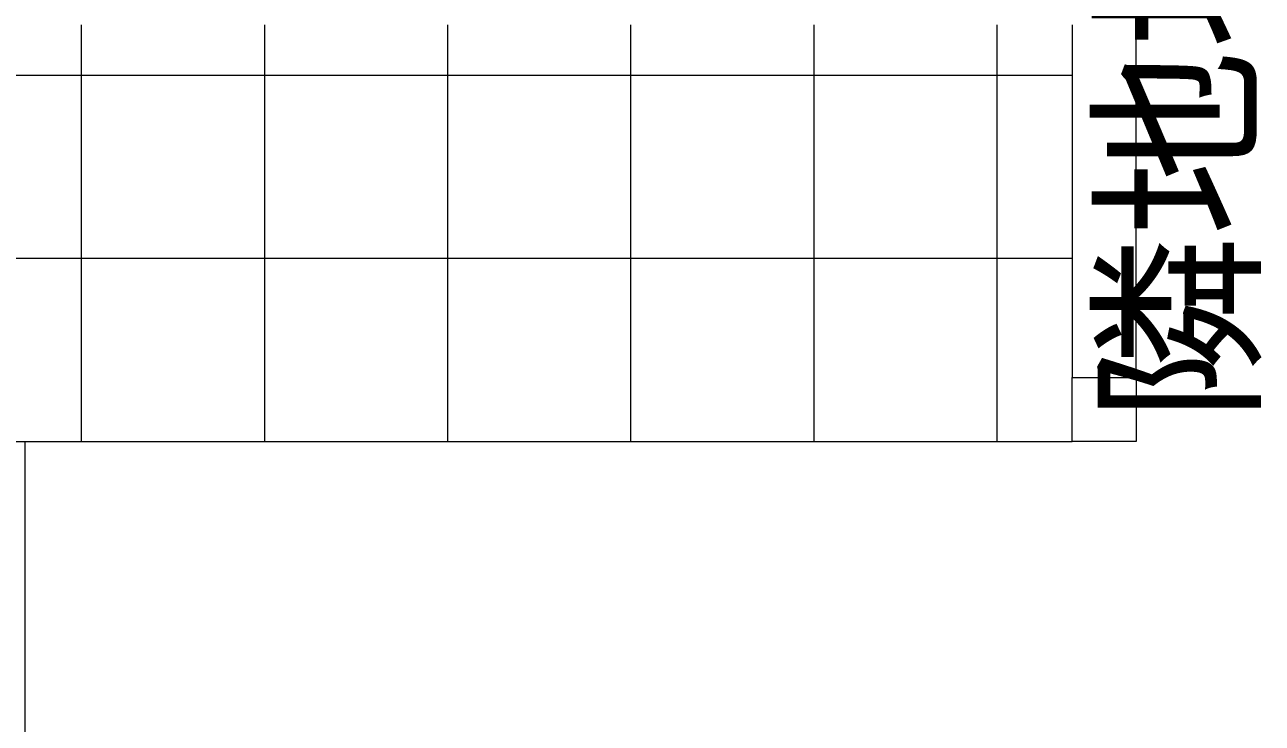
# Model space of a CAD drawing. Header units: millimetres. Extents: x 10 to 413, y 10 to 287.
# Drawn here: x 198.33 to 218.6, y 159.89 to 171.33 of the extents above; entities that cross this region are included whole.
import ezdxf
from ezdxf.enums import TextEntityAlignment as Align
from ezdxf.lldxf.tags import DXFTag

# ---------------------------------------------------------------- set-up
doc = ezdxf.new("R2010")
doc.units = ezdxf.units.MM
doc.layers.add('LAYER6', color=252, linetype='Continuous')
doc.styles.add('ＭＳ ゴシック', font='msgothic.ttc')
tags = doc.linetypes.add('dashed', pattern=[7.5, 6, -1.5]).pattern_tags.tags
tags[6:7] = [DXFTag(74, 4), DXFTag(75, 0), DXFTag(340, '0'), DXFTag(46, 1.0), DXFTag(50, 0.0), DXFTag(44, 0.0), DXFTag(45, 0.0)]
tags[4:5] = [DXFTag(74, 4), DXFTag(75, 0), DXFTag(340, '0'), DXFTag(46, 1.0), DXFTag(50, 0.0), DXFTag(44, 0.0), DXFTag(45, 0.0)]

# ---------------------------------------------------------------- blocks, each defined once
blk = doc.blocks.new('FcPack%d0')
at = {"layer": 'LAYER6', "color": 6, "linetype": 'Continuous', "lineweight": 13}
for p, q in [((51.232, 8.489), (51.232, 15.314)), ((54.232, 8.489), (54.232, 15.314)), ((57.232, 8.489), (57.232, 15.314)), ((60.232, 8.489), (60.232, 15.314)), ((63.232, 8.489), (63.232, 15.314)), ((66.232, 8.489), (66.232, 15.314)), ((45.757, 14.489), (67.457, 14.489)), ((45.757, 11.489), (67.457, 11.489))]:
    blk.add_line(p, q, dxfattribs=at)
at = {"layer": 'LAYER6', "color": 3, "linetype": 'Continuous', "lineweight": 13}
for p, q in [((67.457, 15.314), (67.457, 9.539)), ((68.507, 9.539), (68.507, 15.314)), ((67.457, 8.489), (67.457, 9.539)), ((67.457, 9.539), (68.507, 9.539)), ((68.507, 9.539), (68.507, 8.489)), ((68.507, 8.489), (67.457, 8.489))]:
    blk.add_line(p, q, dxfattribs=at)
at = {"layer": 'LAYER6', "color": 1, "linetype": 'Continuous', "lineweight": 13}
blk.add_line((45.757, 8.489), (67.457, 8.489), dxfattribs=at)
at = {"layer": 'LAYER6', "color": 1, "linetype": 'dashed', "lineweight": 13}
for p, q in [((50.307, -18.811), (50.307, 8.489)), ((50.307, 8.489), (67.457, 8.489))]:
    blk.add_line(p, q, dxfattribs=at)
at = {"layer": 'LAYER6', "color": 2, "linetype": 'Continuous', "lineweight": 13, "style": 'ＭＳ ゴシック'}
blk.add_text('隣地境界線', height=2.24, rotation=90, dxfattribs=at).set_placement((70.982, 16.433), align=Align.BOTTOM_CENTER)

msp = doc.modelspace()

# ---------------------------------------------------------------- block references
at = {"layer": 'LAYER6', "color": 1, "linetype": 'Continuous', "lineweight": 13}
msp.add_blockref('FcPack%d0', (148.028, 156.014), dxfattribs=at)

doc.saveas('drawing.dxf')
